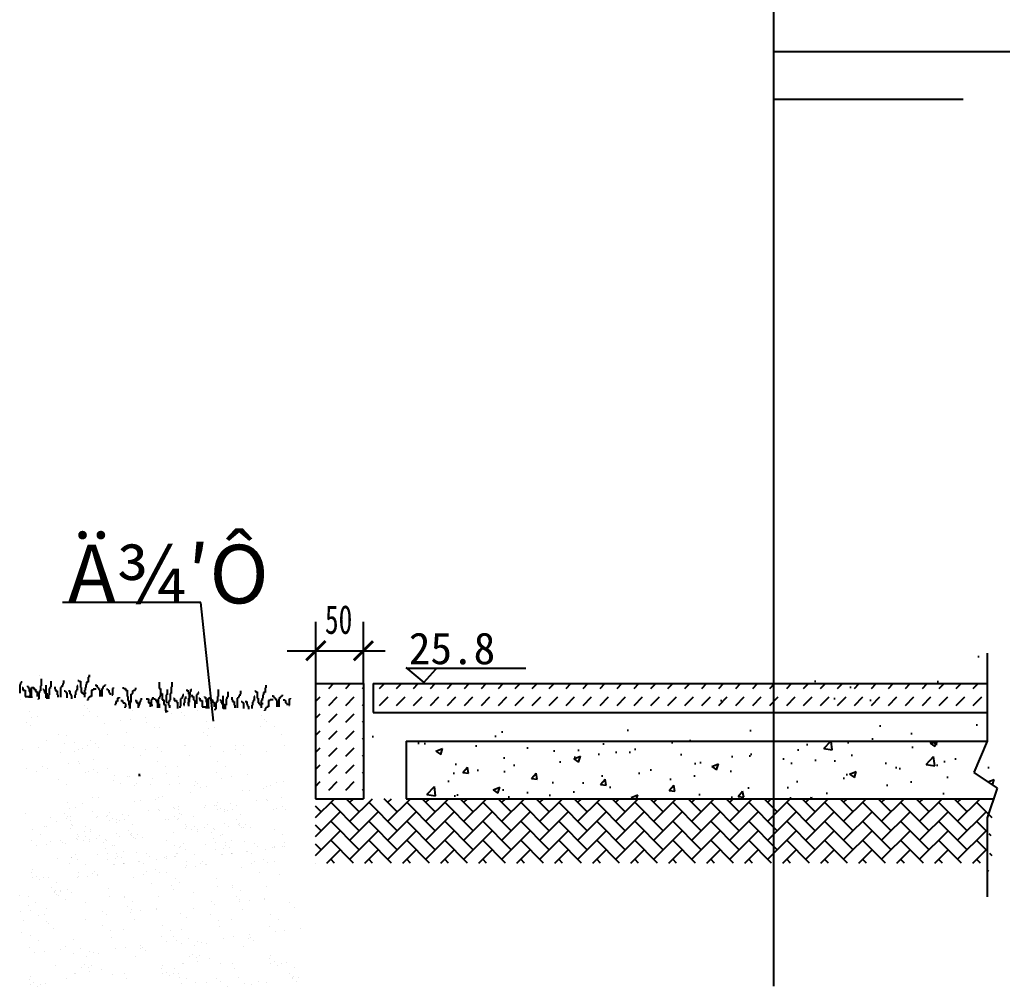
# Model space of a CAD drawing. Extents: x -1292 to 2908, y -1090 to 1828.
# Drawn here: x -304 to 720, y -311 to 697 of the extents above; entities that cross this region are included whole.
import ezdxf

# ---------------------------------------------------------------- set-up
doc = ezdxf.new("R2010")
doc.units = 0
doc.header["$MEASUREMENT"] = 0
doc.layers.get('0').update_dxf_attribs({"linetype": 'CONTINUOUS'})
doc.layers.get('DEFPOINTS').update_dxf_attribs({"linetype": 'CONTINUOUS'})
for name, color, linetype in [('STAIR', 140, 'CONTINUOUS'), ('TEXT', 41, 'CONTINUOUS'), ('TREE', 3, 'CONTINUOUS')]:
    doc.layers.add(name, color=color, linetype=linetype)
doc.styles.get("Standard").update_dxf_attribs({"font": 'simsun.ttf'})
doc.styles.add('XREF1$0$STYLE3', font='simsun.ttf', dxfattribs={"width": 0.7})

# ---------------------------------------------------------------- blocks, each defined once
blk = doc.blocks.new('_ARCHTICK')
at = {"color": 0, "linetype": 'BYBLOCK', "const_width": 0.15}
blk.add_lwpolyline([(-0.5, -0.5), (0.5, 0.5)], dxfattribs=at)

msp = doc.modelspace()

# ---------------------------------------------------------------- hatches: boundary and pattern name
at = {"layer": 'STAIR'}
h = msp.add_hatch(dxfattribs=at)
h.set_pattern_fill('DASH', color=256, scale=100, angle=45, style=0)
h.paths.add_polyline_path([(703.9, 5), (703.9, -25), (63.9, -25), (63.9, 5)])
h = msp.add_hatch(dxfattribs=at)
h.set_pattern_fill('AR-HBONE', color=256, scale=3.5, style=0)
edge = h.paths.add_edge_path()
edge.add_line((3.9, -115), (3.9, -182.2))
edge.add_line((53.9, -115), (98.3, -115))
edge.add_line((98.3, -115), (710.6, -115))
edge.add_line((3.9, -115), (53.9, -115))
edge.add_line((3.9, -182.2), (710.3, -182.2))
edge.add_line((703.9, -135), (703.9, -217.4))
at = {"layer": 'TEXT', "linetype": 'CONTINUOUS'}
h = msp.add_hatch(dxfattribs=at)
h.set_pattern_fill('DASH', color=256, scale=100, angle=45, style=0)
h.paths.add_polyline_path([(53.9, 5), (53.9, -115), (3.9, -115), (3.9, 5)])
h = msp.add_hatch(dxfattribs=at)
h.set_pattern_fill('AR-CONC', color=256, scale=10, style=0)
edge = h.paths.add_edge_path()
edge.add_line((98.3, -115), (710.6, -115))
edge.add_line((98.3, -55), (98.3, -115))
edge.add_line((98.3, -55), (703.9, -55))
edge.add_line((690.1, -87.8), (714.3, -103.9))
edge.add_line((703.9, -55), (690.1, -87.8))
at = {"layer": 'TREE', "linetype": 'CONTINUOUS'}
h = msp.add_hatch(dxfattribs=at)
h.set_pattern_fill('AR-SAND', color=256, scale=50, style=0)
edge = h.paths.add_edge_path()
edge.add_line((53.9, 5), (63.9, 5))
edge.add_line((53.9, 5), (53.9, -115))
edge.add_line((63.9, 5), (63.9, -25))
edge.add_line((63.9, -25), (703.9, -25))
edge.add_line((703.9, 36.6), (703.9, -55))
edge.add_line((98.3, -55), (703.9, -55))
edge.add_line((98.3, -55), (98.3, -115))
edge.add_line((53.9, -115), (98.3, -115))
h = msp.add_hatch(dxfattribs=at)
h.set_pattern_fill('AR-SAND', color=256, scale=50, style=0)
edge = h.paths.add_edge_path()
edge.add_line((53.9, 5), (63.9, 5))
edge.add_line((53.9, 5), (53.9, -115))
edge.add_line((63.9, 5), (63.9, -25))
edge.add_line((63.9, -25), (703.9, -25))
edge.add_line((98.3, -55), (98.3, -115))
edge.add_line((53.9, -115), (98.3, -115))
edge.add_line((98.3, -55), (703.9, -55))
edge.add_line((703.9, 36.6), (703.9, -55))

# ---------------------------------------------------------------- linework, layer by layer
at = {"color": 41, "linetype": 'BYBLOCK'}
for p, q in [((-115.7, 89.7), (-259.8, 89.7)), ((-102.5, -34.3), (-115.7, 89.7))]:
    msp.add_line(p, q, dxfattribs=at)
at = {"color": 40, "linetype": 'BYBLOCK'}
for p, q in [((4.3, 5), (4.3, 69.3)), ((53.9, 5), (53.9, 69.3)), ((-25.7, 39.3), (53.9, 39.3)), ((53.9, 39.3), (76.4, 39.3)), ((98.2, 21.8), (116.9, 6.2)), ((98.8, 21.2), (216.3, 21.2)), ((116.9, 6.2), (129.4, 20))]:
    msp.add_line(p, q, dxfattribs=at)
msp.add_line((129.4, 20), (130.1, 20.6))
at = {"layer": 'DEFPOINTS', "color": 0, "linetype": 'BYBLOCK'}
for p in [(53.9, 39.3), (4.3, -25), (53.9, -25)]:
    msp.add_point(p, dxfattribs=at)
at = {"layer": 'STAIR'}
msp.add_line((703.9, 5), (703.9, -25), dxfattribs=at)
at = {"layer": 'TEXT', "linetype": 'CONTINUOUS'}
for p, q in [((481.1, 764.1), (481.1, -310.6)), ((481.3, 664.1), (738.4, 664.1)), ((481.3, 614.1), (679, 614.1)), ((703.9, 36.6), (703.9, -55)), ((216.3, 21.2), (223.2, 21.2)), ((3.9, 5), (53.9, 5)), ((3.9, 5), (3.9, -115)), ((53.9, 5), (53.9, -115)), ((63.9, 5), (63.9, -25)), ((63.9, 5), (703.9, 5)), ((63.9, -25), (703.9, -25)), ((98.3, -55), (703.9, -55)), ((98.3, -55), (98.3, -115)), ((703.9, -55), (690.1, -87.8)), ((690.1, -87.8), (714.3, -103.9)), ((714.3, -103.9), (703.9, -135)), ((3.9, -115), (53.9, -115)), ((98.3, -115), (710.6, -115)), ((703.9, -135), (703.9, -217.4))]:
    msp.add_line(p, q, dxfattribs=at)
at = {"layer": 'TREE', "linetype": 'CONTINUOUS'}
for p, q in [((-284, 13.6), (-284, 13.6)), ((-232.1, 11.6), (-232.9, 11.6)), ((-232.9, 11.6), (-232.9, 6.6)), ((-232.1, 14.1), (-232.1, 11.6)), ((-303.6, 4.1), (-304.4, 4.1)), ((-304.4, 4.1), (-304.4, -5)), ((-302.8, 5.8), (-303.6, 5.8)), ((-303.6, 5.8), (-303.6, 4.1)), ((-301.9, 6.6), (-302.8, 6.6)), ((-302.8, 6.6), (-302.8, 5.8)), ((-301.9, 0.8), (-301.1, 0.8)), ((-301.1, 0.8), (-301.1, -1.7)), ((-296.1, 2.5), (-296.1, 1.6)), ((-296.1, 1.6), (-295.3, 1.6)), ((-295.3, 1.6), (-295.3, 0)), ((-292, -10), (-292, 0.8)), ((-292, 0.8), (-291.1, 0.8)), ((-291.1, 0.8), (-291.1, 1.6)), ((-291.1, 0.8), (-289.5, 0.8)), ((-289.5, 0.8), (-289.5, -0.9)), ((-282, 2.5), (-282.8, 2.5)), ((-282.8, 2.5), (-282.8, -2.5)), ((-282, 9.9), (-282, 2.5)), ((-277, 3.3), (-277, -5)), ((-272, 1.6), (-272.8, 1.6)), ((-272.8, 1.6), (-272.8, 0)), ((-272, 7.5), (-272, 1.6)), ((-267.8, 1.6), (-267.8, -0.9)), ((-261.2, 0.8), (-262, 0.8)), ((-262, 0.8), (-262, -9.2)), ((-260.3, 1.6), (-261.2, 1.6)), ((-261.2, 1.6), (-261.2, 0.8)), ((-259.5, 3.3), (-260.3, 3.3)), ((-260.3, 3.3), (-260.3, 1.6)), ((-258.7, 5), (-259.5, 5)), ((-259.5, 5), (-259.5, 3.3)), ((-258.7, 8.3), (-258.7, 5)), ((-243.7, 2.5), (-244.5, 2.5)), ((-244.5, 2.5), (-244.5, -1.7)), ((-243.7, 8.3), (-242.9, 8.3)), ((-242.9, 8.3), (-242.9, 7.5)), ((-242.9, 7.5), (-241.2, 7.5)), ((-241.2, 7.5), (-241.2, 0.8)), ((-241.2, 0.8), (-240.4, 0.8)), ((-240.4, 0.8), (-240.4, -4.2)), ((-235.4, 0.8), (-236.2, 0.8)), ((-236.2, 0.8), (-236.2, -1.7)), ((-234.6, 4.1), (-235.4, 4.1)), ((-235.4, 4.1), (-235.4, 0.8)), ((-232.9, 6.6), (-234.6, 6.6)), ((-234.6, 6.6), (-234.6, 4.1)), ((-225.8, 3.3), (-224.1, 3.3)), ((-224.1, 3.3), (-224.1, 1.6)), ((-224.1, 1.6), (-223.3, 1.6)), ((-223.3, 1.6), (-223.3, 0.8)), ((-223.3, 0.8), (-222.5, 0.8)), ((-222.5, 0.8), (-222.5, 0)), ((-217.5, 0), (-217.5, 1.6)), ((-217.5, 1.6), (-216.6, 1.6)), ((-216.6, 1.6), (-216.6, 2.5)), ((-216.6, 2.5), (-215.8, 2.5)), ((-215.8, 2.5), (-215.8, 3.3)), ((-215.8, 3.3), (-215, 3.3)), ((-215, 3.3), (-215, 4.1)), ((-206.7, 0), (-206.7, 0.8)), ((-197.4, 0.7), (-195.8, 0.7)), ((-195.8, 0.7), (-195.8, -0.2)), ((-183.3, -1), (-183.3, 0.7)), ((-159.2, 6.5), (-159.2, -0.2)), ((-145.8, 1.5), (-146.7, 1.5)), ((-146.7, 1.5), (-146.7, -5.2)), ((-145.8, 6.5), (-145.8, 1.5)), ((-47.7, 0.7), (-48.5, 0.7)), ((-48.5, 0.7), (-48.5, -4.3)), ((-47.7, 3.2), (-47.7, 0.7)), ((-301.1, -1.7), (-298.6, -1.7)), ((-298.6, -1.7), (-298.6, -8.3)), ((-298.6, -8.3), (-292, -8.3)), ((-295.3, 0), (-294.5, 0)), ((-294.5, 0), (-294.5, -3.3)), ((-294.5, -3.3), (-293.6, -3.3)), ((-293.6, -8.3), (-294.5, -8.3)), ((-294.5, -8.3), (-294.5, -10)), ((-293.6, -3.3), (-293.6, -8.3)), ((-292, -8.3), (-292, -10)), ((-289.5, -0.9), (-287.8, -0.9)), ((-287.8, -0.9), (-287.8, -3.3)), ((-287.8, -3.3), (-286.1, -3.3)), ((-286.1, -3.3), (-286.1, -8.3)), ((-283.6, -4.2), (-284.5, -4.2)), ((-284.5, -4.2), (-284.5, -10.8)), ((-282.8, -2.5), (-283.6, -2.5)), ((-283.6, -2.5), (-283.6, -4.2)), ((-280.3, -0.9), (-279.5, -0.9)), ((-279.5, -0.9), (-279.5, -1.7)), ((-279.5, -1.7), (-278.7, -1.7)), ((-278.7, -1.7), (-278.7, -4.2)), ((-278.7, -4.2), (-277.8, -4.2)), ((-277.8, -4.2), (-277.8, -5.8)), ((-277.8, -5.8), (-277, -5.8)), ((-277, -5), (-276.2, -5)), ((-277, -5.8), (-277, -10)), ((-276.2, -5), (-276.2, -10.8)), ((-273.7, -6.7), (-274.5, -6.7)), ((-274.5, -6.7), (-274.5, -10.8)), ((-272.8, 0), (-273.7, 0)), ((-273.7, 0), (-273.7, -6.7)), ((-267.8, -0.9), (-267, -0.9)), ((-267, -0.9), (-267, -2.5)), ((-267, -2.5), (-265.3, -2.5)), ((-265.3, -2.5), (-265.3, -6.7)), ((-265.3, -6.7), (-264.5, -6.7)), ((-264.5, -6.7), (-264.5, -9.2)), ((-257.9, -2.5), (-257, -2.5)), ((-257, -2.5), (-257, -3.3)), ((-257, -3.3), (-256.2, -3.3)), ((-256.2, -3.3), (-256.2, -4.2)), ((-256.2, -4.2), (-255.4, -4.2)), ((-255.4, -4.2), (-255.4, -10)), ((-253.7, -2.5), (-252, -2.5)), ((-252, -2.5), (-252, -5.8)), ((-252, -5.8), (-251.2, -5.8)), ((-251.2, -5.8), (-251.2, -7.5)), ((-251.2, -7.5), (-250.4, -7.5)), ((-250.4, -7.5), (-250.4, -10.8)), ((-246.2, -6.7), (-247, -6.7)), ((-247, -6.7), (-247, -10)), ((-245.4, -3.3), (-246.2, -3.3)), ((-246.2, -3.3), (-246.2, -6.7)), ((-244.5, -1.7), (-245.4, -1.7)), ((-245.4, -1.7), (-245.4, -3.3)), ((-240.4, -4.2), (-238.7, -4.2)), ((-238.7, -4.2), (-238.7, -5.8)), ((-238.7, -5.8), (-237, -5.8)), ((-236.2, -1.7), (-237, -1.7)), ((-237, -1.7), (-237, -4.2)), ((-237, -4.2), (-236.2, -4.2)), ((-237, -5.8), (-237, -9.2)), ((-236.2, -4.2), (-236.2, -5.8)), ((-232.1, -10), (-232.9, -10)), ((-232.9, -10), (-232.9, -11.7)), ((-231.2, -9.2), (-232.1, -9.2)), ((-232.1, -9.2), (-232.1, -10)), ((-229.6, -8.3), (-231.2, -8.3)), ((-231.2, -8.3), (-231.2, -9.2)), ((-227.9, -1.7), (-229.6, -1.7)), ((-229.6, -1.7), (-229.6, -8.3)), ((-224.6, -0.9), (-227.9, -0.9)), ((-227.9, -0.9), (-227.9, -1.7)), ((-222.5, 0), (-221.6, 0)), ((-221.6, 0), (-221.6, -1.7)), ((-221.6, -1.7), (-220.8, -1.7)), ((-220.8, -1.7), (-220.8, -8.3)), ((-218.3, -8.3), (-218.3, 0)), ((-218.3, 0), (-217.5, 0)), ((-214.1, -0.9), (-212.5, -0.9)), ((-212.5, -0.9), (-212.5, -1.7)), ((-212.5, -1.7), (-211.6, -1.7)), ((-211.6, -1.7), (-211.6, -4.2)), ((-211.6, -4.2), (-210.8, -4.2)), ((-210.8, -4.2), (-210.8, -5)), ((-210.8, -5), (-210, -5)), ((-210, -5), (-210, -6.7)), ((-208.3, -6.7), (-207.5, -6.7)), ((-207.5, -6.7), (-207.5, 0)), ((-207.5, 0), (-206.7, 0)), ((-200.8, -10.1), (-202.4, -10.1)), ((-202.4, -10.1), (-202.4, -13.5)), ((-200.8, -9.3), (-200.8, -10.1)), ((-195.8, -0.2), (-194.1, -0.2)), ((-194.1, -0.2), (-194.1, -1.8)), ((-194.1, -1.8), (-192.4, -1.8)), ((-192.4, -1.8), (-192.4, -8.5)), ((-192.4, -8.5), (-191.6, -8.5)), ((-191.6, -8.5), (-191.6, -12.6)), ((-188.3, -14.3), (-188.3, -6)), ((-188.3, -6), (-187.5, -6)), ((-187.5, -6), (-187.5, -5.2)), ((-187.5, -5.2), (-186.6, -5.2)), ((-186.6, -5.2), (-186.6, -2.7)), ((-186.6, -2.7), (-185.8, -2.7)), ((-185.8, -2.7), (-185.8, -1.8)), ((-185.8, -1.8), (-184.1, -1.8)), ((-184.1, -1.8), (-184.1, -1)), ((-184.1, -1), (-183.3, -1)), ((-177.5, -11.8), (-177.5, -10.1)), ((-165.8, -9.3), (-165.8, -11)), ((-159.2, -0.2), (-157.5, -0.2)), ((-158.3, -9.3), (-159.2, -9.3)), ((-159.2, -9.3), (-159.2, -11)), ((-157.5, -7.7), (-158.3, -7.7)), ((-158.3, -7.7), (-158.3, -9.3)), ((-157.5, -0.2), (-157.5, -5.2)), ((-156.7, -4.3), (-157.5, -4.3)), ((-157.5, -4.3), (-157.5, -7.7)), ((-157.5, -5.2), (-155.8, -5.2)), ((-155.8, -5.2), (-155.8, -11.8)), ((-150.8, -6.8), (-151.7, -6.8)), ((-151.7, -6.8), (-151.7, -14.3)), ((-150.8, -1), (-150.8, -6.8)), ((-146.7, -5.2), (-147.5, -5.2)), ((-147.5, -5.2), (-147.5, -11.8)), ((-144.2, -10.1), (-143.4, -10.1)), ((-143.4, -10.1), (-143.4, -12.6)), ((-135, -10.1), (-135.9, -10.1)), ((-135.9, -10.1), (-135.9, -11)), ((-134.2, -8.5), (-135, -8.5)), ((-135, -8.5), (-135, -10.1)), ((-133.4, -6.8), (-134.2, -6.8)), ((-134.2, -6.8), (-134.2, -8.5)), ((-131.7, -8.5), (-131.7, -11)), ((-130.9, -1.8), (-129.2, -1.8)), ((-129.2, -1.8), (-129.2, -3.5)), ((-129.2, -3.5), (-128.4, -3.5)), ((-128.4, -3.5), (-128.4, -6)), ((-128.4, -6), (-127.5, -6)), ((-127.5, -10.1), (-128.4, -10.1)), ((-128.4, -10.1), (-128.4, -18.5)), ((-127.5, -6), (-127.5, -7.7)), ((-127.5, -14.3), (-127.5, -6.8)), ((-127.5, -6.8), (-126.7, -6.8)), ((-127.5, -7.7), (-126.7, -7.7)), ((-126.7, -8.5), (-127.5, -8.5)), ((-127.5, -8.5), (-127.5, -10.1)), ((-126.7, -6.8), (-126.7, -3.5)), ((-126.7, -3.5), (-125.9, -3.5)), ((-126.7, -7.7), (-126.7, -8.5)), ((-125.9, -3.5), (-125.9, -1)), ((-125.9, -1), (-125, -1)), ((-125, -6.8), (-125, -8.5)), ((-125, -8.5), (-123.4, -8.5)), ((-123.4, -8.5), (-123.4, -11.8)), ((-119.2, -6.8), (-120.1, -6.8)), ((-120.1, -6.8), (-120.1, -16)), ((-118.4, -5.2), (-119.2, -5.2)), ((-119.2, -5.2), (-119.2, -6.8)), ((-117.6, -4.3), (-118.4, -4.3)), ((-118.4, -4.3), (-118.4, -5.2)), ((-117.6, -10.1), (-116.7, -10.1)), ((-116.7, -10.1), (-116.7, -12.6)), ((-111.7, -8.5), (-111.7, -9.3)), ((-111.7, -9.3), (-110.9, -9.3)), ((-110.9, -9.3), (-110.9, -11)), ((-107.6, -20.9), (-107.6, -10.1)), ((-107.6, -10.1), (-106.7, -10.1)), ((-106.7, -10.1), (-106.7, -9.3)), ((-106.7, -10.1), (-105.1, -10.1)), ((-105.1, -10.1), (-105.1, -11.8)), ((-97.6, -8.5), (-98.4, -8.5)), ((-98.4, -8.5), (-98.4, -13.5)), ((-97.6, -1), (-97.6, -8.5)), ((-92.6, -7.7), (-92.6, -16)), ((-87.6, -9.3), (-88.4, -9.3)), ((-88.4, -9.3), (-88.4, -11)), ((-87.6, -3.5), (-87.6, -9.3)), ((-83.4, -9.3), (-83.4, -11.8)), ((-76.8, -10.1), (-77.6, -10.1)), ((-77.6, -10.1), (-77.6, -20.1)), ((-76, -9.3), (-76.8, -9.3)), ((-76.8, -9.3), (-76.8, -10.1)), ((-75.1, -7.7), (-76, -7.7)), ((-76, -7.7), (-76, -9.3)), ((-74.3, -6), (-75.1, -6)), ((-75.1, -6), (-75.1, -7.7)), ((-74.3, -2.7), (-74.3, -6)), ((-59.3, -8.5), (-60.1, -8.5)), ((-60.1, -8.5), (-60.1, -12.6)), ((-59.3, -2.7), (-58.5, -2.7)), ((-58.5, -2.7), (-58.5, -3.5)), ((-58.5, -3.5), (-56.8, -3.5)), ((-56.8, -3.5), (-56.8, -10.1)), ((-56.8, -10.1), (-56, -10.1)), ((-56, -10.1), (-56, -15.1)), ((-51, -10.1), (-51.8, -10.1)), ((-51.8, -10.1), (-51.8, -12.6)), ((-50.2, -6.8), (-51, -6.8)), ((-51, -6.8), (-51, -10.1)), ((-48.5, -4.3), (-50.2, -4.3)), ((-50.2, -4.3), (-50.2, -6.8)), ((-41.4, -7.7), (-39.7, -7.7)), ((-39.7, -7.7), (-39.7, -9.3)), ((-39.7, -9.3), (-38.9, -9.3)), ((-38.9, -9.3), (-38.9, -10.1)), ((-38.9, -10.1), (-38.1, -10.1)), ((-38.1, -10.1), (-38.1, -11)), ((-33.1, -11), (-33.1, -9.3)), ((-33.1, -9.3), (-32.3, -9.3)), ((-32.3, -9.3), (-32.3, -8.5)), ((-32.3, -8.5), (-31.4, -8.5)), ((-31.4, -8.5), (-31.4, -7.7)), ((-31.4, -7.7), (-30.6, -7.7)), ((-30.6, -7.7), (-30.6, -6.8)), ((-22.3, -11), (-22.3, -10.1)), ((-303.4, -12.1), (-303.4, -12.1)), ((-284.5, -10.8), (-285.3, -10.8)), ((-285.3, -10.8), (-285.3, -11.7)), ((-237, -17.6), (-237, -17.6)), ((-232.9, -11.7), (-233.7, -11.7)), ((-233.7, -11.7), (-233.7, -12.5)), ((-204.1, -16), (-204.9, -16)), ((-204.9, -16), (-204.9, -17.6)), ((-202.4, -13.5), (-204.1, -13.5)), ((-204.1, -13.5), (-204.1, -16)), ((-199.1, -12.6), (-197.4, -12.6)), ((-197.4, -12.6), (-197.4, -14.3)), ((-197.4, -14.3), (-196.6, -14.3)), ((-196.6, -14.3), (-196.6, -15.1)), ((-196.6, -15.1), (-194.9, -15.1)), ((-194.9, -15.1), (-194.9, -16)), ((-194.9, -16), (-194.1, -16)), ((-194.1, -19.3), (-194.9, -19.3)), ((-194.9, -19.3), (-194.9, -20.1)), ((-194.1, -16), (-194.1, -19.3)), ((-191.6, -12.6), (-190.8, -12.6)), ((-190.8, -12.6), (-190.8, -17.6)), ((-190.8, -17.6), (-189.9, -17.6)), ((-189.9, -17.6), (-189.9, -20.9)), ((-189.1, -20.9), (-189.1, -14.3)), ((-189.1, -14.3), (-188.3, -14.3)), ((-184.1, -12.6), (-182.5, -12.6)), ((-182.5, -12.6), (-182.5, -15.1)), ((-182.5, -15.1), (-180.8, -15.1)), ((-180.8, -15.1), (-180.8, -20.1)), ((-180, -18.5), (-180, -16.8)), ((-180, -16.8), (-179.1, -16.8)), ((-179.1, -16.8), (-179.1, -13.5)), ((-179.1, -13.5), (-178.3, -13.5)), ((-178.3, -13.5), (-178.3, -11.8)), ((-178.3, -11.8), (-177.5, -11.8)), ((-172.5, -11), (-170, -11)), ((-170, -11), (-170, -15.1)), ((-170, -15.1), (-168.3, -15.1)), ((-168.3, -15.1), (-168.3, -19.3)), ((-166.6, -11.8), (-167.5, -11.8)), ((-167.5, -11.8), (-167.5, -16.8)), ((-167.5, -16.8), (-166.6, -16.8)), ((-165.8, -11), (-166.6, -11)), ((-166.6, -11), (-166.6, -11.8)), ((-166.6, -16.8), (-166.6, -18.5)), ((-165, -11), (-163.3, -11)), ((-163.3, -11), (-163.3, -11.8)), ((-163.3, -11.8), (-161.7, -11.8)), ((-161.7, -11.8), (-161.7, -14.3)), ((-161.7, -14.3), (-160.8, -14.3)), ((-160.8, -14.3), (-160.8, -20.1)), ((-159.2, -11), (-160, -11)), ((-160, -11), (-160, -16)), ((-160, -16), (-159.2, -16)), ((-159.2, -16), (-159.2, -20.1)), ((-155.8, -11.8), (-154.2, -11.8)), ((-154.2, -11.8), (-154.2, -16.8)), ((-154.2, -16.8), (-152.5, -16.8)), ((-152.5, -16.8), (-152.5, -23.4)), ((-151.7, -14.3), (-150.8, -14.3)), ((-150.8, -14.3), (-150.8, -15.1)), ((-148.3, -13.5), (-149.2, -13.5)), ((-149.2, -13.5), (-149.2, -17.6)), ((-149.2, -17.6), (-148.3, -17.6)), ((-147.5, -11.8), (-148.3, -11.8)), ((-148.3, -11.8), (-148.3, -13.5)), ((-148.3, -17.6), (-148.3, -20.1)), ((-143.4, -12.6), (-140.9, -12.6)), ((-140.9, -12.6), (-140.9, -14.3)), ((-140.9, -14.3), (-140, -14.3)), ((-140, -14.3), (-140, -20.9)), ((-136.7, -18.5), (-137.5, -18.5)), ((-137.5, -18.5), (-137.5, -20.1)), ((-135.9, -11), (-136.7, -11)), ((-136.7, -11), (-136.7, -18.5)), ((-132.5, -15.1), (-133.4, -15.1)), ((-133.4, -15.1), (-133.4, -17.6)), ((-133.4, -17.6), (-132.5, -17.6)), ((-131.7, -11), (-132.5, -11)), ((-132.5, -11), (-132.5, -15.1)), ((-128.4, -16.8), (-128.4, -14.3)), ((-128.4, -14.3), (-127.5, -14.3)), ((-123.4, -11.8), (-122.6, -11.8)), ((-122.6, -11.8), (-122.6, -12.6)), ((-122.6, -12.6), (-121.7, -12.6)), ((-121.7, -12.6), (-121.7, -20.1)), ((-116.7, -12.6), (-114.2, -12.6)), ((-114.2, -12.6), (-114.2, -19.3)), ((-114.2, -19.3), (-107.6, -19.3)), ((-110.9, -11), (-110.1, -11)), ((-110.1, -11), (-110.1, -14.3)), ((-110.1, -14.3), (-109.2, -14.3)), ((-109.2, -19.3), (-110.1, -19.3)), ((-110.1, -19.3), (-110.1, -20.9)), ((-109.2, -14.3), (-109.2, -19.3)), ((-107.6, -19.3), (-107.6, -20.9)), ((-105.1, -11.8), (-103.4, -11.8)), ((-103.4, -11.8), (-103.4, -14.3)), ((-103.4, -14.3), (-101.8, -14.3)), ((-101.8, -14.3), (-101.8, -19.3)), ((-99.3, -15.1), (-100.1, -15.1)), ((-100.1, -15.1), (-100.1, -21.8)), ((-98.4, -13.5), (-99.3, -13.5)), ((-99.3, -13.5), (-99.3, -15.1)), ((-95.9, -11.8), (-95.1, -11.8)), ((-95.1, -11.8), (-95.1, -12.6)), ((-95.1, -12.6), (-94.3, -12.6)), ((-94.3, -12.6), (-94.3, -15.1)), ((-94.3, -15.1), (-93.4, -15.1)), ((-93.4, -15.1), (-93.4, -16.8)), ((-93.4, -16.8), (-92.6, -16.8)), ((-92.6, -16), (-91.8, -16)), ((-92.6, -16.8), (-92.6, -20.9)), ((-91.8, -16), (-91.8, -21.8)), ((-89.3, -17.6), (-90.1, -17.6)), ((-90.1, -17.6), (-90.1, -21.8)), ((-88.4, -11), (-89.3, -11)), ((-89.3, -11), (-89.3, -17.6)), ((-83.4, -11.8), (-82.6, -11.8)), ((-82.6, -11.8), (-82.6, -13.5)), ((-82.6, -13.5), (-80.9, -13.5)), ((-80.9, -13.5), (-80.9, -17.6)), ((-80.9, -17.6), (-80.1, -17.6)), ((-80.1, -17.6), (-80.1, -20.1)), ((-73.5, -13.5), (-72.6, -13.5)), ((-72.6, -13.5), (-72.6, -14.3)), ((-72.6, -14.3), (-71.8, -14.3)), ((-71.8, -14.3), (-71.8, -15.1)), ((-71.8, -15.1), (-71, -15.1)), ((-71, -15.1), (-71, -20.9)), ((-69.3, -13.5), (-67.6, -13.5)), ((-67.6, -13.5), (-67.6, -16.8)), ((-67.6, -16.8), (-66.8, -16.8)), ((-66.8, -16.8), (-66.8, -18.5)), ((-66.8, -18.5), (-66, -18.5)), ((-66, -18.5), (-66, -21.8)), ((-61.8, -17.6), (-62.6, -17.6)), ((-62.6, -17.6), (-62.6, -20.9)), ((-61, -14.3), (-61.8, -14.3)), ((-61.8, -14.3), (-61.8, -17.6)), ((-60.1, -12.6), (-61, -12.6)), ((-61, -12.6), (-61, -14.3)), ((-56, -15.1), (-54.3, -15.1)), ((-54.3, -15.1), (-54.3, -16.8)), ((-54.3, -16.8), (-52.7, -16.8)), ((-51.8, -12.6), (-52.7, -12.6)), ((-52.7, -12.6), (-52.7, -15.1)), ((-52.7, -15.1), (-51.8, -15.1)), ((-52.7, -16.8), (-52.7, -20.1)), ((-51.8, -15.1), (-51.8, -16.8)), ((-46.8, -20.1), (-47.7, -20.1)), ((-47.7, -20.1), (-47.7, -20.9)), ((-45.2, -19.3), (-46.8, -19.3)), ((-46.8, -19.3), (-46.8, -20.1)), ((-43.5, -12.6), (-45.2, -12.6)), ((-45.2, -12.6), (-45.2, -19.3)), ((-40.2, -11.8), (-43.5, -11.8)), ((-43.5, -11.8), (-43.5, -12.6)), ((-38.1, -11), (-37.2, -11)), ((-37.2, -11), (-37.2, -12.6)), ((-37.2, -12.6), (-36.4, -12.6)), ((-36.4, -12.6), (-36.4, -19.3)), ((-33.9, -19.3), (-33.9, -11)), ((-33.9, -11), (-33.1, -11)), ((-29.8, -11.8), (-28.1, -11.8)), ((-28.1, -11.8), (-28.1, -12.6)), ((-28.1, -12.6), (-27.3, -12.6)), ((-27.3, -12.6), (-27.3, -15.1)), ((-27.3, -15.1), (-26.4, -15.1)), ((-26.4, -15.1), (-26.4, -16)), ((-26.4, -16), (-25.6, -16)), ((-25.6, -16), (-25.6, -17.6)), ((-23.9, -17.6), (-23.1, -17.6)), ((-23.1, -17.6), (-23.1, -11)), ((-23.1, -11), (-22.3, -11)), ((-294, -24), (-294, -24)), ((-292, -30.4), (-292, -30.4)), ((-285.5, -29.4), (-285.5, -29.4)), ((-238, -28.5), (-238, -28.5)), ((-233.3, -21), (-233.3, -21)), ((-231.7, -23.9), (-231.7, -23.9)), ((-223.2, -29.3), (-223.2, -29.3)), ((-187, -23.3), (-187, -23.3)), ((-172.9, -30.2), (-172.9, -30.2)), ((-152.5, -23.4), (-150.8, -23.4)), ((-151.7, -25.1), (-151.7, -22.6)), ((-150.8, -24.3), (-151.7, -24.3)), ((-151.7, -24.3), (-151.7, -25.1)), ((-150.8, -23.4), (-150.8, -24.3)), ((-145.7, -26.6), (-145.7, -26.6)), ((-135.3, -25.2), (-135.3, -25.2)), ((-132.6, -27.9), (-132.6, -27.9)), ((-119, -23.1), (-119, -23.1)), ((-100.1, -21.8), (-100.9, -21.8)), ((-100.9, -21.8), (-100.9, -22.6)), ((-52.6, -28.6), (-52.6, -28.6)), ((-48.5, -22.6), (-49.3, -22.6)), ((-49.3, -22.6), (-49.3, -23.4)), ((-47.7, -20.9), (-48.5, -20.9)), ((-48.5, -20.9), (-48.5, -22.6)), ((-297.1, -35.2), (-297.1, -35.2)), ((-293.4, -38.6), (-293.4, -38.6)), ((-215.9, -37), (-215.9, -37)), ((-199.5, -33.7), (-199.5, -33.7)), ((-189.1, -32.3), (-189.1, -32.3)), ((-171.8, -35.1), (-171.8, -35.1)), ((-163.4, -40.5), (-163.4, -40.5)), ((-109.6, -35), (-109.6, -35)), ((-101.1, -40.4), (-101.1, -40.4)), ((-53.6, -39.4), (-53.6, -39.4)), ((-48.9, -32), (-48.9, -32)), ((-47.3, -34.9), (-47.3, -34.9)), ((-38.8, -40.2), (-38.8, -40.2)), ((-263.8, -48.2), (-263.8, -48.2)), ((-255.2, -48.7), (-255.2, -48.7)), ((-212.6, -48.5), (-212.6, -48.5)), ((-192.7, -45.5), (-192.7, -45.5)), ((-158.8, -41.1), (-158.8, -41.1)), ((-112.7, -46.1), (-112.7, -46.1)), ((-109, -49.5), (-109, -49.5)), ((-107.7, -41.4), (-107.7, -41.4)), ((-31.5, -47.9), (-31.5, -47.9)), ((-276, -54.5), (-276, -54.5)), ((-257.8, -57.9), (-257.8, -57.9)), ((-247.4, -56.6), (-247.4, -56.6)), ((-233.3, -59.5), (-233.3, -59.5)), ((-231.1, -54.4), (-231.1, -54.4)), ((-225.7, -57.9), (-225.7, -57.9)), ((-222, -61.3), (-222, -61.3)), ((-195.3, -59.9), (-195.3, -59.9)), ((-133.1, -59.8), (-133.1, -59.8)), ((-131.8, -59.9), (-131.8, -59.9)), ((-105.4, -60.1), (-105.4, -60.1)), ((-79.4, -59.2), (-79.4, -59.2)), ((-70.8, -59.7), (-70.8, -59.7)), ((-28.3, -59.4), (-28.3, -59.4)), ((-301.2, -63.6), (-301.2, -63.6)), ((-285, -61.5), (-285, -61.5)), ((-261.6, -67.2), (-261.6, -67.2)), ((-246.9, -66.1), (-246.9, -66.1)), ((-243.2, -63.9), (-243.2, -63.9)), ((-238.7, -62.8), (-238.7, -62.8)), ((-185.8, -61.8), (-185.8, -61.8)), ((-179, -70.1), (-179, -70.1)), ((-172.8, -63.7), (-172.8, -63.7)), ((-160.6, -62), (-160.6, -62)), ((-156.9, -65.4), (-156.9, -65.4)), ((-127.8, -70.3), (-127.8, -70.3)), ((-91.6, -65.5), (-91.6, -65.5)), ((-79.4, -63.8), (-79.4, -63.8)), ((-73.8, -68.4), (-73.8, -68.4)), ((-46.7, -65.4), (-46.7, -65.4)), ((-281.1, -81.6), (-281.1, -81.6)), ((-253.9, -78.1), (-253.9, -78.1)), ((-243.5, -76.7), (-243.5, -76.7)), ((-242.2, -78.4), (-242.2, -78.4)), ((-227.3, -74.5), (-227.3, -74.5)), ((-160.8, -76.4), (-160.8, -76.4)), ((-152.4, -81.7), (-152.4, -81.7)), ((-139.5, -81.4), (-139.5, -81.4)), ((-98.5, -76.2), (-98.5, -76.2)), ((-90.1, -81.6), (-90.1, -81.6)), ((-297.4, -83.8), (-297.4, -83.8)), ((-287.4, -87), (-287.4, -87)), ((-275.1, -83.4), (-275.1, -83.4)), ((-236.2, -87.3), (-236.2, -87.3)), ((-233, -86.8), (-233, -86.8)), ((-227, -84.3), (-227, -84.3)), ((-223.3, -87.7), (-223.3, -87.7)), ((-212.8, -83.2), (-212.8, -83.2)), ((-206, -90.8), (-206, -90.8)), ((-191.9, -91.5), (-191.9, -91.5)), ((-190.1, -91.9), (-190.1, -91.9)), ((-179.4, -91.6), (-179.4, -89.1)), ((-179.4, -90.8), (-179.4, -91.6)), ((-151.9, -88.8), (-151.9, -88.8)), ((-139, -92.1), (-139, -92.1)), ((-99.6, -88.2), (-99.6, -88.2)), ((-67.3, -90.1), (-67.3, -90.1)), ((-263.8, -95.3), (-263.8, -95.3)), ((-255.3, -100.7), (-255.3, -100.7)), ((-207.1, -96.1), (-207.1, -96.1)), ((-199.7, -98.9), (-199.7, -98.9)), ((-184.3, -101.2), (-184.3, -101.2)), ((-182.2, -98.9), (-182.2, -98.9)), ((-167.9, -99.8), (-167.9, -99.8)), ((-165.8, -93.6), (-165.8, -93.6)), ((-147.8, -100.7), (-147.8, -100.7)), ((-137.4, -99.3), (-137.4, -99.3)), ((-122, -101.1), (-122, -101.1)), ((-121.2, -97.2), (-121.2, -97.2)), ((-119.6, -99.6), (-119.6, -99.6)), ((-94, -93.6), (-94, -93.6)), ((-83.6, -92.2), (-83.6, -92.2)), ((-42.5, -101.5), (-42.5, -101.5)), ((-37.1, -98.2), (-37.1, -98.2)), ((-29.5, -96.6), (-29.5, -96.6)), ((-155.1, -112.2), (-155.1, -112.2)), ((-126.6, -108.9), (-126.6, -108.9)), ((-115.9, -103), (-115.9, -103)), ((-109.3, -102.7), (-109.3, -102.7)), ((-72.5, -106.9), (-72.5, -106.9)), ((-65.4, -106), (-65.4, -106)), ((-50.7, -104.8), (-50.7, -104.8)), ((-47, -102.6), (-47, -102.6)), ((-254.6, -119), (-254.6, -119)), ((-239.2, -119.6), (-239.2, -119.6)), ((-228.6, -113.7), (-228.6, -113.7)), ((-221.9, -113.5), (-221.9, -113.5)), ((-185.2, -117.6), (-185.2, -117.6)), ((-178, -116.7), (-178, -116.7)), ((-163.3, -115.5), (-163.3, -115.5)), ((-159.6, -113.3), (-159.6, -113.3)), ((-110.8, -122.4), (-110.8, -122.4)), ((-101.2, -122.5), (-101.2, -122.5)), ((-99.7, -122.1), (-99.7, -122.1)), ((-98.5, -118.9), (-98.5, -118.9)), ((-84.9, -120.4), (-84.9, -120.4)), ((-78.9, -122.1), (-78.9, -122.1)), ((-57.7, -116.8), (-57.7, -116.8)), ((-47.3, -115.4), (-47.3, -115.4)), ((-46, -117.1), (-46, -117.1)), ((-31.1, -113.3), (-31.1, -113.3)), ((-297.9, -130.4), (-297.9, -130.4)), ((-257.8, -130.1), (-257.8, -130.1)), ((-252.7, -125.3), (-252.7, -125.3)), ((-246.2, -124.3), (-246.2, -124.3)), ((-228.8, -128), (-228.8, -128)), ((-223.5, -133.1), (-223.5, -133.1)), ((-212.4, -132.8), (-212.4, -132.8)), ((-211.2, -129.6), (-211.2, -129.6)), ((-197.5, -131.1), (-197.5, -131.1)), ((-191.5, -132.8), (-191.5, -132.8)), ((-170.4, -127.5), (-170.4, -127.5)), ((-160, -126.1), (-160, -126.1)), ((-158.6, -127.8), (-158.6, -127.8)), ((-143.7, -124), (-143.7, -124)), ((-142.6, -125.2), (-142.6, -125.2)), ((-138.8, -123), (-138.8, -123)), ((-138.6, -126.6), (-138.6, -126.6)), ((-137.7, -130.7), (-137.7, -130.7)), ((-136.2, -131.8), (-136.2, -131.8)), ((-111.6, -123.9), (-111.6, -123.9)), ((-98.3, -126.7), (-98.3, -126.7)), ((-94.8, -125.3), (-94.8, -125.3)), ((-91.2, -125.8), (-91.2, -125.8)), ((-91.1, -128.7), (-91.1, -128.7)), ((-87.4, -126.8), (-87.4, -126.8)), ((-82.4, -126.3), (-82.4, -126.3)), ((-73.9, -131.7), (-73.9, -131.7)), ((-40, -126), (-40, -126)), ((-36.8, -125.6), (-36.8, -125.6)), ((-30.8, -123.1), (-30.8, -123.1)), ((-27.1, -126.4), (-27.1, -126.4)), ((-272, -134.2), (-272, -134.2)), ((-266.4, -138.8), (-266.4, -138.8)), ((-255.2, -135.9), (-255.2, -135.9)), ((-254.1, -133.5), (-254.1, -133.5)), ((-251.5, -133.7), (-251.5, -133.7)), ((-251.2, -137.3), (-251.2, -137.3)), ((-250.4, -141.4), (-250.4, -141.4)), ((-248.9, -142.5), (-248.9, -142.5)), ((-224.2, -134.6), (-224.2, -134.6)), ((-213.8, -133.2), (-213.8, -133.2)), ((-211, -137.4), (-211, -137.4)), ((-207.4, -136), (-207.4, -136)), ((-203.8, -136.5), (-203.8, -136.5)), ((-203.7, -139.4), (-203.7, -139.4)), ((-200, -137.6), (-200, -137.6)), ((-195, -137), (-195, -137)), ((-186.6, -142.4), (-186.6, -142.4)), ((-152.7, -136.7), (-152.7, -136.7)), ((-149.4, -136.3), (-149.4, -136.3)), ((-143.4, -133.8), (-143.4, -133.8)), ((-139.7, -137.2), (-139.7, -137.2)), ((-139.2, -135.8), (-139.2, -135.8)), ((-131.7, -141.5), (-131.7, -141.5)), ((-122.9, -133.7), (-122.9, -133.7)), ((-108.5, -142.4), (-108.5, -142.4)), ((-90.9, -140.6), (-90.9, -140.6)), ((-78.6, -137.2), (-78.6, -137.2)), ((-75.9, -141.8), (-75.9, -141.8)), ((-75.6, -142.9), (-75.6, -142.9)), ((-75, -140.5), (-75, -140.5)), ((-69.4, -141.4), (-69.4, -141.4)), ((-291.1, -146.6), (-291.1, -146.6)), ((-282.6, -152), (-282.6, -152)), ((-278.1, -143.8), (-278.1, -143.8)), ((-276.8, -143.9), (-276.8, -143.9)), ((-251.8, -146.5), (-251.8, -146.5)), ((-244.3, -152.2), (-244.3, -152.2)), ((-236.7, -149.5), (-236.7, -149.5)), ((-235.6, -144.4), (-235.6, -144.4)), ((-231.1, -149.1), (-231.1, -149.1)), ((-230.4, -147.6), (-230.4, -147.6)), ((-221.1, -153.1), (-221.1, -153.1)), ((-203.6, -151.3), (-203.6, -151.3)), ((-191.3, -147.9), (-191.3, -147.9)), ((-188.6, -152.5), (-188.6, -152.5)), ((-187.6, -151.3), (-187.6, -151.3)), ((-182, -152.1), (-182, -152.1)), ((-143.8, -150.7), (-143.8, -150.7)), ((-131.9, -146.4), (-131.9, -146.4)), ((-130.3, -143.9), (-130.3, -143.9)), ((-125.3, -147.4), (-125.3, -147.4)), ((-122.7, -143.5), (-122.7, -143.5)), ((-119, -146.8), (-119, -146.8)), ((-119, -148.7), (-119, -148.7)), ((-111.5, -145.3), (-111.5, -145.3)), ((-104.5, -149.9), (-104.5, -149.9)), ((-102.7, -146.5), (-102.7, -146.5)), ((-101.5, -147.5), (-101.5, -147.5)), ((-94.9, -153.3), (-94.9, -153.3)), ((-93.1, -152.8), (-93.1, -152.8)), ((-87.2, -144), (-87.2, -144)), ((-73.7, -144.6), (-73.7, -144.6)), ((-71.3, -145.5), (-71.3, -145.5)), ((-64.1, -144.5), (-64.1, -144.5)), ((-39.2, -147.3), (-39.2, -147.3)), ((-30.8, -152.7), (-30.8, -152.7)), ((-292.2, -158.5), (-292.2, -158.5)), ((-276.1, -162.6), (-276.1, -162.6)), ((-272.3, -160), (-272.3, -160)), ((-261.9, -158.6), (-261.9, -158.6)), ((-259.9, -160.4), (-259.9, -160.4)), ((-256.5, -161.5), (-256.5, -161.5)), ((-245.6, -156.4), (-245.6, -156.4)), ((-244.5, -157.1), (-244.5, -157.1)), ((-243, -154.7), (-243, -154.7)), ((-238, -158.1), (-238, -158.1)), ((-235.3, -154.2), (-235.3, -154.2)), ((-231.6, -157.5), (-231.6, -157.5)), ((-231.6, -159.4), (-231.6, -159.4)), ((-224.2, -156.1), (-224.2, -156.1)), ((-217.1, -160.6), (-217.1, -160.6)), ((-215.4, -157.2), (-215.4, -157.2)), ((-214.2, -158.2), (-214.2, -158.2)), ((-205.7, -163.5), (-205.7, -163.5)), ((-199.9, -154.7), (-199.9, -154.7)), ((-188.2, -153.7), (-188.2, -153.7)), ((-186.3, -155.3), (-186.3, -155.3)), ((-183.9, -156.2), (-183.9, -156.2)), ((-176.8, -155.2), (-176.8, -155.2)), ((-151.9, -158.1), (-151.9, -158.1)), ((-143.5, -163.4), (-143.5, -163.4)), ((-133.8, -162.2), (-133.8, -162.2)), ((-110.6, -162.5), (-110.6, -162.5)), ((-102.2, -156.4), (-102.2, -156.4)), ((-100.1, -161.1), (-100.1, -161.1)), ((-90.4, -161.1), (-90.4, -161.1)), ((-83.9, -158.9), (-83.9, -158.9)), ((-69.8, -159.9), (-69.8, -159.9)), ((-59.8, -161.5), (-59.8, -161.5)), ((-28.1, -161), (-28.1, -161)), ((-286.6, -163.9), (-286.6, -163.9)), ((-246.5, -172.9), (-246.5, -172.9)), ((-223.2, -173.2), (-223.2, -173.2)), ((-214.9, -167.1), (-214.9, -167.1)), ((-212.8, -171.8), (-212.8, -171.8)), ((-207.6, -164), (-207.6, -164)), ((-203, -171.8), (-203, -171.8)), ((-196.5, -169.7), (-196.5, -169.7)), ((-182.5, -170.7), (-182.5, -170.7)), ((-172.4, -172.3), (-172.4, -172.3)), ((-140.7, -171.7), (-140.7, -171.7)), ((-139.7, -172.3), (-139.7, -172.3)), ((-137.7, -166), (-137.7, -166)), ((-137.3, -165.1), (-137.3, -165.1)), ((-131.1, -167.7), (-131.1, -167.7)), ((-122.7, -173.1), (-122.7, -173.1)), ((-99.9, -167.7), (-99.9, -167.7)), ((-94.3, -173.1), (-94.3, -173.1)), ((-93.1, -173.2), (-93.1, -173.2)), ((-92, -166.8), (-92, -166.8)), ((-89.9, -164.3), (-89.9, -164.3)), ((-86.1, -165.4), (-86.1, -165.4)), ((-83.9, -171.7), (-83.9, -171.7)), ((-83.6, -172.1), (-83.6, -172.1)), ((-82.7, -171.9), (-82.7, -171.9)), ((-67.6, -169.6), (-67.6, -169.6)), ((-66.5, -169.7), (-66.5, -169.7)), ((-62.7, -172.2), (-62.7, -172.2)), ((-56.1, -164.9), (-56.1, -164.9)), ((-48.7, -167.9), (-48.7, -167.9)), ((-40.5, -166), (-40.5, -166)), ((-39.3, -166.1), (-39.3, -166.1)), ((-38.8, -164.5), (-38.8, -164.5)), ((-30, -164.6), (-30, -164.6)), ((-28.9, -164.8), (-28.9, -164.8)), ((-265.1, -177.3), (-265.1, -177.3)), ((-252.4, -183), (-252.4, -183)), ((-250.4, -176.7), (-250.4, -176.7)), ((-249.9, -175.8), (-249.9, -175.8)), ((-243.8, -178.4), (-243.8, -178.4)), ((-235.3, -183.8), (-235.3, -183.8)), ((-212.5, -178.4), (-212.5, -178.4)), ((-206.9, -183.8), (-206.9, -183.8)), ((-205.8, -183.9), (-205.8, -183.9)), ((-204.7, -177.5), (-204.7, -177.5)), ((-202.6, -175), (-202.6, -175)), ((-198.8, -176.1), (-198.8, -176.1)), ((-196.5, -182.4), (-196.5, -182.4)), ((-196.2, -182.9), (-196.2, -182.9)), ((-195.4, -182.6), (-195.4, -182.6)), ((-180.3, -180.3), (-180.3, -180.3)), ((-179.1, -180.4), (-179.1, -180.4)), ((-175.4, -182.9), (-175.4, -182.9)), ((-168.8, -175.6), (-168.8, -175.6)), ((-161.4, -178.6), (-161.4, -178.6)), ((-153.1, -176.7), (-153.1, -176.7)), ((-151.9, -176.9), (-151.9, -176.9)), ((-151.4, -175.2), (-151.4, -175.2)), ((-142.7, -175.3), (-142.7, -175.3)), ((-141.5, -175.5), (-141.5, -175.5)), ((-130.5, -180.7), (-130.5, -180.7)), ((-116.2, -182.5), (-116.2, -182.5)), ((-113.9, -180.4), (-113.9, -180.4)), ((-110.3, -183.9), (-110.3, -183.9)), ((-110.2, -183.8), (-110.2, -183.8)), ((-62.9, -183), (-62.9, -183)), ((-60, -180.5), (-60, -180.5)), ((-49.9, -178.2), (-49.9, -178.2)), ((-46.2, -181.6), (-46.2, -181.6)), ((-38.7, -180.9), (-38.7, -180.9)), ((-292.3, -192.4), (-292.3, -192.4)), ((-291.1, -189.3), (-291.1, -189.3)), ((-243.1, -191.5), (-243.1, -191.5)), ((-228.9, -193.2), (-228.9, -193.2)), ((-226.5, -191.1), (-226.5, -191.1)), ((-222.9, -194.5), (-222.9, -194.5)), ((-222.9, -194.6), (-222.9, -194.6)), ((-175.5, -193.8), (-175.5, -193.8)), ((-172.7, -191.2), (-172.7, -191.2)), ((-162.6, -188.9), (-162.6, -188.9)), ((-158.9, -192.3), (-158.9, -192.3)), ((-151.4, -191.6), (-151.4, -191.6)), ((-131.2, -186.5), (-131.2, -186.5)), ((-130.6, -184.9), (-130.6, -184.9)), ((-120.8, -185.2), (-120.8, -185.2)), ((-72.8, -186.4), (-72.8, -186.4)), ((-54.4, -192.3), (-54.4, -192.3)), ((-33.9, -194.5), (-33.9, -194.5)), ((-290.9, -197.1), (-290.9, -197.1)), ((-287.3, -195.6), (-287.3, -195.6)), ((-283.6, -199), (-283.6, -199)), ((-280, -197.2), (-280, -197.2)), ((-274.9, -196.7), (-274.9, -196.7)), ((-266.5, -202.1), (-266.5, -202.1)), ((-243.8, -197.2), (-243.8, -197.2)), ((-243.3, -195.6), (-243.3, -195.6)), ((-233.4, -195.9), (-233.4, -195.9)), ((-185.5, -197.2), (-185.5, -197.2)), ((-167.1, -203), (-167.1, -203)), ((-141.8, -198.6), (-141.8, -198.6)), ((-138.1, -201.9), (-138.1, -201.9)), ((-98.8, -198.4), (-98.8, -198.4)), ((-271.2, -207.5), (-271.2, -207.5)), ((-268.5, -212.2), (-268.5, -212.2)), ((-268.1, -213.3), (-268.1, -213.3)), ((-267.5, -210.9), (-267.5, -210.9)), ((-266.2, -215), (-266.2, -215)), ((-261.9, -211.8), (-261.9, -211.8)), ((-261.7, -210.6), (-261.7, -210.6)), ((-254.4, -209.3), (-254.4, -209.3)), ((-250.7, -212.7), (-250.7, -212.7)), ((-211.5, -209.1), (-211.5, -209.1)), ((-146.6, -205.2), (-146.6, -205.2)), ((-143.6, -209.3), (-143.6, -209.3)), ((-122.9, -212.5), (-122.9, -212.5)), ((-98.6, -206.2), (-98.6, -206.2)), ((-82.7, -205.8), (-82.7, -205.8)), ((-82.2, -207.2), (-82.2, -207.2)), ((-74.2, -211.2), (-74.2, -211.2)), ((-47.5, -206.5), (-47.5, -206.5)), ((-304.1, -215.7), (-304.1, -215.7)), ((-295.3, -216.9), (-295.3, -216.9)), ((-287.5, -223.7), (-287.5, -223.7)), ((-263.9, -215.8), (-263.9, -215.8)), ((-256.2, -220), (-256.2, -220)), ((-235.5, -223.2), (-235.5, -223.2)), ((-211.3, -216.9), (-211.3, -216.9)), ((-195.3, -216.5), (-195.3, -216.5)), ((-194.9, -217.9), (-194.9, -217.9)), ((-186.9, -221.9), (-186.9, -221.9)), ((-160.1, -217.2), (-160.1, -217.2)), ((-104.9, -221.8), (-104.9, -221.8)), ((-101.2, -225.2), (-101.2, -225.2)), ((-78.9, -216.7), (-78.9, -216.7)), ((-75.8, -222.4), (-75.8, -222.4)), ((-75.2, -220), (-75.2, -220)), ((-65.4, -221.1), (-65.4, -221.1)), ((-49.7, -219.8), (-49.7, -219.8)), ((-49.2, -218.9), (-49.2, -218.9)), ((-23.7, -223.5), (-23.7, -223.5)), ((-303.1, -232.8), (-303.1, -232.8)), ((-294.8, -226.8), (-294.8, -226.8)), ((-292.7, -231.4), (-292.7, -231.4)), ((-276.4, -229.3), (-276.4, -229.3)), ((-217.6, -232.5), (-217.6, -232.5)), ((-191.6, -227.4), (-191.6, -227.4)), ((-188.5, -233.2), (-188.5, -233.2)), ((-187.9, -230.8), (-187.9, -230.8)), ((-178.1, -231.8), (-178.1, -231.8)), ((-162.3, -230.5), (-162.3, -230.5)), ((-161.8, -229.6), (-161.8, -229.6)), ((-136.3, -234.3), (-136.3, -234.3)), ((-123.3, -229.8), (-123.3, -229.8)), ((-72.1, -230.1), (-72.1, -230.1)), ((-18.1, -228.1), (-18.1, -228.1)), ((-300.4, -241.8), (-300.4, -241.8)), ((-284.6, -237.1), (-284.6, -237.1)), ((-278.7, -235.7), (-278.7, -235.7)), ((-276.2, -242.5), (-276.2, -242.5)), ((-274.4, -245.5), (-274.4, -245.5)), ((-235.9, -240.6), (-235.9, -240.6)), ((-213.9, -235.9), (-213.9, -235.9)), ((-184.8, -240.8), (-184.8, -240.8)), ((-130.7, -238.9), (-130.7, -238.9)), ((-105.1, -236.1), (-105.1, -236.1)), ((-96.7, -241.5), (-96.7, -241.5)), ((-83.8, -241.1), (-83.8, -241.1)), ((-42.8, -236), (-42.8, -236)), ((-34.4, -241.4), (-34.4, -241.4)), ((-302.8, -254.1), (-302.8, -254.1)), ((-302.8, -254.2), (-302.8, -254.2)), ((-268.8, -250.1), (-268.8, -250.1)), ((-217.7, -246.8), (-217.7, -246.8)), ((-209.3, -252.2), (-209.3, -252.2)), ((-196.5, -251.8), (-196.5, -251.8)), ((-155.5, -246.7), (-155.5, -246.7)), ((-147, -252.1), (-147, -252.1)), ((-136.2, -251.2), (-136.2, -251.2)), ((-96.2, -248.6), (-96.2, -248.6)), ((-43.9, -247.9), (-43.9, -247.9)), ((-38.3, -253.3), (-38.3, -253.3)), ((-27.9, -252), (-27.9, -252)), ((-11.6, -249.8), (-11.6, -249.8)), ((-293.5, -257.9), (-293.5, -257.9)), ((-285.1, -263.3), (-285.1, -263.3)), ((-248.8, -262), (-248.8, -262)), ((-208.9, -259.3), (-208.9, -259.3)), ((-156.5, -258.6), (-156.5, -258.6)), ((-150.9, -264), (-150.9, -264)), ((-143.9, -258.6), (-143.9, -258.6)), ((-140.5, -262.7), (-140.5, -262.7)), ((-135.5, -266.1), (-135.5, -266.1)), ((-128.6, -260.9), (-128.6, -260.9)), ((-119.3, -264), (-119.3, -264)), ((-115.1, -264.7), (-115.1, -264.7)), ((-110, -266.1), (-110, -266.1)), ((-92.1, -260.4), (-92.1, -260.4)), ((-81.7, -259), (-81.7, -259)), ((-66.3, -260.8), (-66.3, -260.8)), ((-65.4, -256.9), (-65.4, -256.9)), ((-63.9, -259.3), (-63.9, -259.3)), ((-60.2, -262.7), (-60.2, -262.7)), ((-294.6, -269.9), (-294.6, -269.9)), ((-289, -275.3), (-289, -275.3)), ((-278.6, -273.9), (-278.6, -273.9)), ((-262.3, -271.8), (-262.3, -271.8)), ((-256.6, -269.4), (-256.6, -269.4)), ((-241.2, -271.6), (-241.2, -271.6)), ((-231.9, -274.7), (-231.9, -274.7)), ((-227.8, -275.4), (-227.8, -275.4)), ((-204.8, -271.1), (-204.8, -271.1)), ((-194.3, -269.8), (-194.3, -269.8)), ((-178.9, -271.5), (-178.9, -271.5)), ((-178.1, -267.6), (-178.1, -267.6)), ((-176.6, -270.1), (-176.6, -270.1)), ((-172.9, -273.4), (-172.9, -273.4)), ((-122, -268.4), (-122, -268.4)), ((-70.9, -268.6), (-70.9, -268.6)), ((-248.2, -276.8), (-248.2, -276.8)), ((-234.7, -279.1), (-234.7, -279.1)), ((-222.6, -276.8), (-222.6, -276.8)), ((-183.5, -279.3), (-183.5, -279.3)), ((-133.8, -286.4), (-133.8, -286.4)), ((-127.1, -279.9), (-127.1, -279.9)), ((-124, -276.9), (-124, -276.9)), ((-120.4, -280.3), (-120.4, -280.3)), ((-119.1, -284.3), (-119.1, -284.3)), ((-116.7, -278.6), (-116.7, -278.6)), ((-106.3, -281.9), (-106.3, -281.9)), ((-82.8, -286.3), (-82.8, -286.3)), ((-44, -281.8), (-44, -281.8)), ((-42.8, -278.7), (-42.8, -278.7)), ((-42.6, -286.5), (-42.6, -286.5)), ((-39.1, -285), (-39.1, -285)), ((-31.7, -286.6), (-31.7, -286.6)), ((-26.7, -286.1), (-26.7, -286.1)), ((-267.5, -288.6), (-267.5, -288.6)), ((-239.8, -290.6), (-239.8, -290.6)), ((-236.7, -287.6), (-236.7, -287.6)), ((-233, -291), (-233, -291)), ((-231.7, -295), (-231.7, -295)), ((-229.3, -289.3), (-229.3, -289.3)), ((-219, -292.6), (-219, -292.6)), ((-156.7, -292.5), (-156.7, -292.5)), ((-155.5, -289.4), (-155.5, -289.4)), ((-151.7, -295.7), (-151.7, -295.7)), ((-142.8, -291.7), (-142.8, -291.7)), ((-139.3, -296.8), (-139.3, -296.8)), ((-135.2, -287), (-135.2, -287)), ((-95, -287.1), (-95, -287.1)), ((-80.5, -291.5), (-80.5, -291.5)), ((-35.4, -288.4), (-35.4, -288.4)), ((-22.9, -296.9), (-22.9, -296.9)), ((-18.2, -291.4), (-18.2, -291.4)), ((-294.7, -303.7), (-294.7, -303.7)), ((-293.5, -300.6), (-293.5, -300.6)), ((-289.8, -307), (-289.8, -307)), ((-255.4, -302.4), (-255.4, -302.4)), ((-247.8, -297.7), (-247.8, -297.7)), ((-246.4, -297.2), (-246.4, -297.2)), ((-207.6, -297.8), (-207.6, -297.8)), ((-195.5, -297.1), (-195.5, -297.1)), ((-193.1, -302.3), (-193.1, -302.3)), ((-155.3, -297.2), (-155.3, -297.2)), ((-148, -299.1), (-148, -299.1)), ((-144.3, -297.3), (-144.3, -297.3)), ((-138.2, -301.4), (-138.2, -301.4)), ((-130.9, -302.2), (-130.9, -302.2)), ((-120.8, -306.9), (-120.8, -306.9)), ((-109.8, -307), (-109.8, -307)), ((-99.2, -302.6), (-99.2, -302.6)), ((-95.5, -306), (-95.5, -306)), ((-75.9, -301.2), (-75.9, -301.2)), ((-69.6, -307.2), (-69.6, -307.2)), ((-55.8, -305.1), (-55.8, -305.1)), ((-47, -306.3), (-47, -306.3)), ((-20.2, -301.5), (-20.2, -301.5)), ((-19.8, -302.7), (-19.8, -302.7)), ((-19.2, -300.3), (-19.2, -300.3)), ((-15.6, -305.2), (-15.6, -305.2)), ((-13.7, -301.1), (-13.7, -301.1)), ((-293.3, -308.4), (-293.3, -308.4)), ((-286.1, -310.3), (-286.1, -310.3)), ((-282.4, -308.5), (-282.4, -308.5)), ((-277.4, -308), (-277.4, -308)), ((-135.6, -307.6), (-135.6, -307.6)), ((-88.1, -310.5), (-88.1, -310.5)), ((-63.3, -308.4), (-63.3, -308.4))]:
    msp.add_line(p, q, dxfattribs=at)

# ---------------------------------------------------------------- block references
at = {"color": 40, "linetype": 'BYBLOCK', "xscale": 20, "yscale": 20, "zscale": 20, "rotation": 180}
msp.add_blockref('_ARCHTICK', (4.3, 39.3), dxfattribs=at)
at = {"color": 40, "linetype": 'BYBLOCK', "xscale": 20, "yscale": 20, "zscale": 20}
msp.add_blockref('_ARCHTICK', (53.9, 39.3), dxfattribs=at)

# ---------------------------------------------------------------- texts
msp.add_text('Ä¾′Ô', height=61.27).set_placement((-254.6, 88.6))
at = {"attachment_point": 1}
for s, insert, char_height, width in [('\\fá￥êé|b0|i0|c134|p49;', (-276, 214.5), 15, 231.178), ('\\fËÎìå|b0|i0|c134|p2;', (-282.4, 182.4), 33.086, 205.492), ('\\fËÎìå|b0|i0|c134|p2;', (-267.7, 151.9), 33.086, 163.873)]:
    msp.add_mtext(s, dxfattribs=dict(at, insert=insert, char_height=char_height, width=width))
at = {"color": 41, "linetype": 'BYBLOCK', "insert": (28, 71.6), "char_height": 30, "attachment_point": 5, "style": 'XREF1$0$STYLE3'}
msp.add_mtext('\\A1;50', dxfattribs=at)
at = {"layer": 'TEXT', "linetype": 'CONTINUOUS'}
msp.add_text('25.8', height=33.09, dxfattribs=at).set_placement((101.2, 25.2))

doc.saveas('drawing.dxf')
